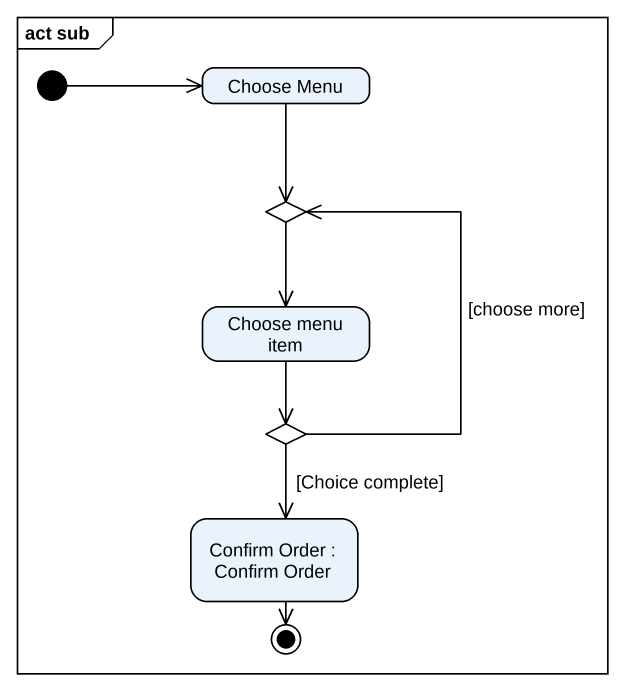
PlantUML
@startuml
mainframe act sub
hide empty description
state "Choose Menu" as Choose_Menu
state choice1 <<choice>>
state "Choose menu item" as Choose_menu_item
state choice2 <<choice>>
state "Confirm Order : Confirm Order" as Confirm_Order
[*] -right-> Choose_Menu
Choose_Menu --> choice1
choice1 --> Choose_menu_item
Choose_menu_item --> choice2
choice2 -up-> choice1 : [choose more]
choice2 --> Confirm_Order : [Choice complete]
Confirm_Order --> [*]
@enduml
